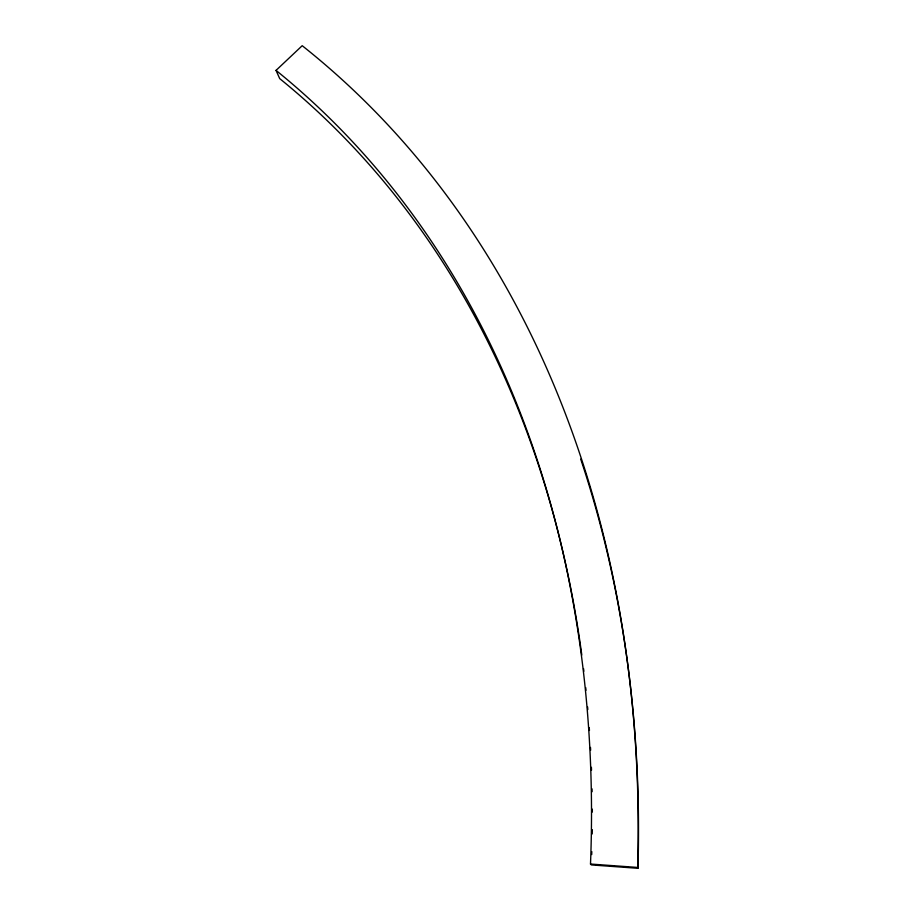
<?xml version="1.0" encoding="UTF-8"?>
<svg xmlns="http://www.w3.org/2000/svg" width="914" height="914" viewBox="0 0 914 914"><rect width="100%" height="100%" fill="white"/><g stroke="black" fill="none" stroke-linecap="round" stroke-linejoin="round"><path stroke-width="1.37" d="M276.039 70.389L302.203 45.7A1305.203 993.621 -60.3 0 1 637.664 867.443L637.961 868.3L591.358 864.93L590.501 864.038A1250.775 952.182 -59.9 0 0 276.039 70.389L279.695 78.604A1235.077 943.294 -60 0 1 581.795 655.03M590.501 864.038L637.664 867.443M583.532 668.58A1235.077 943.294 -60 0 1 583.863 671.276M585.703 687.579A1235.077 943.294 -60 0 1 585.988 690.31M587.576 706.819A1235.077 943.294 -60 0 1 587.816 709.584M589.244 727.693A1235.077 943.294 -60 0 1 589.45 730.492M590.49 747.401A1235.077 943.294 -60 0 1 590.638 750.234M591.415 767.314A1235.077 943.294 -60 0 1 591.518 770.171M592.055 788.862A1235.077 943.294 -60 0 1 592.112 791.741M592.318 809.141A1235.077 943.294 -60 0 1 592.329 812.055M592.249 829.581A1235.077 943.294 -60 0 1 592.192 833.979M591.804 851.631A1235.077 943.294 -60 0 1 591.712 854.579M580.698 459.102A1288.683 984.241 -60.4 0 1 637.961 868.3"/></g></svg>
